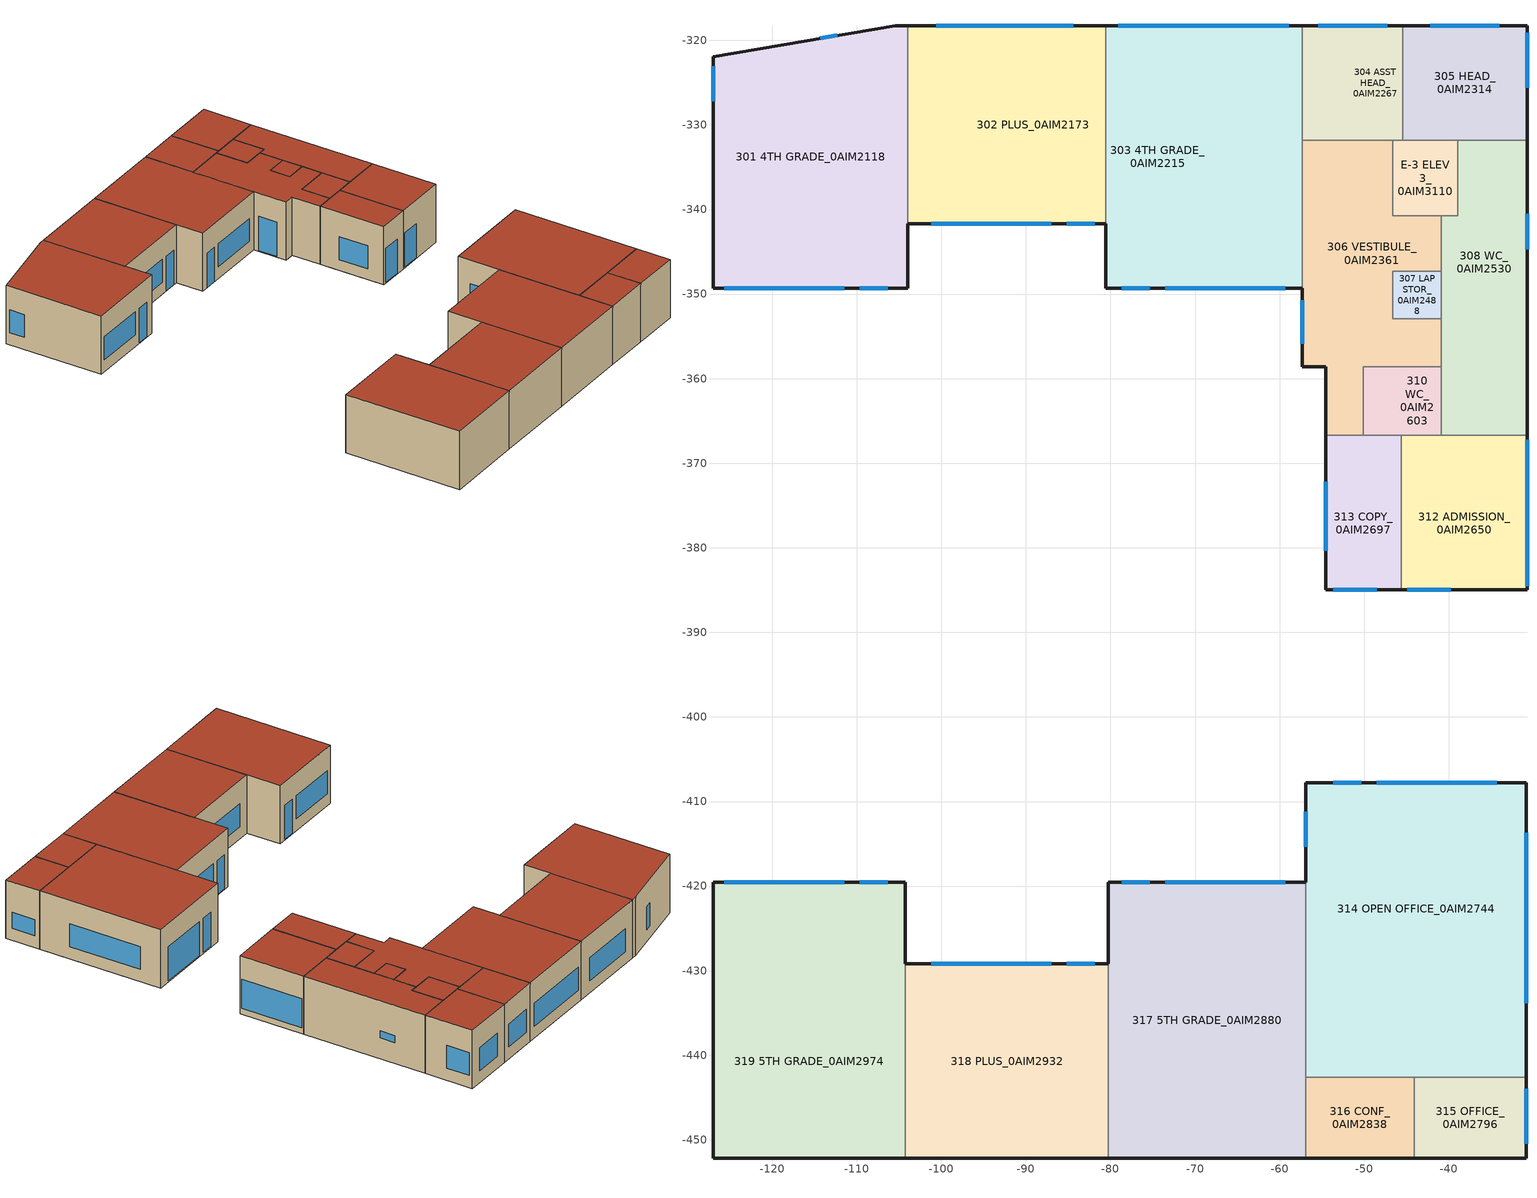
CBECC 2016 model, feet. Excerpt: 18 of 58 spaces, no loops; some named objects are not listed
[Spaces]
301 4TH GRADE_0AIM2118
 floor to 201 MAKER CLASSROOM_0AIM1268 (Title 24 Interior Floor): -104,-349.31 -127,-349.31 -127,-321.93 -105.48,-318.24 -104,-318.24 z28.5
 wall outside (MetalFrameWallU057): -104,-318.24 -105.48,-318.24 -127,-321.93 -127,-349.31 -104,-349.31 -104,-341.7 z28.5:45
 wall to 302 PLUS_0AIM2173 (2013 Internal Partition): -104,-341.7 -104,-341.45 -104,-318.24 z28.5:45
 window (SB70XL on Clear+Clear (U-0.28) [SHGC-0.27]): -127,-323.05 -127,-327.21 / -125.66,-349.31 -111.5,-349.31 / -112.33,-319.42 -114.3,-319.75 z31.92:38.42; -109.66,-349.31 -106.33,-349.31 z28.65:38.42
 roof outside (FlatNonresMetalBuildingRoofU028): -104,-318.24 -105.48,-318.24 -127,-321.93 -127,-349.31 -104,-349.31 z45
302 PLUS_0AIM2173
 floor to 201 MAKER CLASSROOM_0AIM1268 (Title 24 Interior Floor): -97.79,-341.7 -104,-341.7 -104,-318.24 -97.79,-318.24 z28.5
 floor to 202 ART CLASSROOM_0AIM1318 (Title 24 Interior Floor): -80.58,-341.7 -97.79,-341.7 -97.79,-318.24 -80.58,-318.24 z28.5
 wall outside (MetalFrameWallU057): -80.58,-318.24 -104,-318.24 / -104,-341.7 -80.58,-341.7 z28.5:45
 wall to 303 4TH GRADE_0AIM2215 (2013 Internal Partition): -80.58,-341.7 -80.58,-318.24 z28.5:45
 window (SB70XL on Clear+Clear (U-0.28) [SHGC-0.27]): -84.41,-318.24 -100.58,-318.24 / -101.17,-341.7 -87,-341.7 z31.92:38.42; -85.17,-341.7 -81.83,-341.7 z28.65:38.42
 roof outside (FlatNonresMetalBuildingRoofU028): -80.58,-318.24 -104,-318.24 -104,-341.7 -80.58,-341.7 z45
303 4TH GRADE_0AIM2215
 floor to 202 ART CLASSROOM_0AIM1318 (Title 24 Interior Floor): -68.25,-349.31 -80.58,-349.31 -80.58,-318.24 -68.25,-318.24 z28.5
 floor to 203 LEARNING_0AIM1365 (Title 24 Interior Floor): -57.3,-331.83 -68.25,-331.83 -68.25,-318.24 -57.3,-318.24 z28.5
 floor to 204 MANDARIN TUTOR_0AIM1412 (Title 24 Interior Floor): -57.3,-349.31 -68.25,-349.31 -68.25,-331.83 -57.3,-331.83 z28.5
 wall outside (MetalFrameWallU057): -57.3,-318.24 -80.58,-318.24 / -80.58,-341.7 -80.58,-349.31 -57.3,-349.31 z28.5:45
 wall to 304 ASST HEAD_0AIM2267 (2013 Internal Partition): -57.3,-331.83 -57.3,-318.24 z28.5:45
 wall to 306 VESTIBULE_0AIM2361 (2013 Internal Partition): -57.3,-349.31 -57.3,-331.83 z28.5:45
 window (SB70XL on Clear+Clear (U-0.28) [SHGC-0.27]): -58.91,-318.24 -79.08,-318.24 / -73.5,-349.31 -59.33,-349.31 z31.92:38.42; -78.66,-349.31 -75.33,-349.31 z28.65:38.42
 roof outside (FlatNonresMetalBuildingRoofU028): -57.3,-318.24 -80.58,-318.24 -80.58,-349.31 -57.3,-349.31 z45
304 ASST HEAD_0AIM2267
 floor to 203 LEARNING_0AIM1365 (Title 24 Interior Floor): -51.88,-331.83 -57.3,-331.83 -57.3,-318.24 -51.88,-318.24 z28.5
 floor to 206 WELLNESS_0AIM1454 (Title 24 Interior Floor): -45.45,-331.83 -51.88,-331.83 -51.88,-318.24 -45.45,-318.24 z28.5
 wall outside (MetalFrameWallU057): -45.45,-318.24 -57.3,-318.24 z28.5:45
 wall to 305 HEAD_0AIM2314 (2013 Internal Partition): -45.45,-331.83 -45.45,-318.24 z28.5:45
 wall to 306 VESTIBULE_0AIM2361 (2013 Internal Partition): -57.3,-331.83 -46.6,-331.83 z28.5:45
 wall to E-3 ELEV 3_0AIM3110 (2013 Internal Partition): -46.6,-331.83 -45.45,-331.83 z28.5:45
 window (SB70XL on Clear+Clear (U-0.28) [SHGC-0.27]): -47.27,-318.24 -55.43,-318.24 z31.92:38.42
 roof outside (FlatNonresMetalBuildingRoofU028): -45.45,-318.24 -57.3,-318.24 -57.3,-331.83 -45.45,-331.83 z45
306 VESTIBULE_0AIM2361
 floor to 207 VESTIBULE_0AIM1506 (Title 24 Interior Floor): -40.91,-358.58 -57.3,-358.58 -57.3,-331.83 -46.6,-331.83 -46.6,-340.75 -40.91,-340.75 -40.91,-347.29 -46.6,-347.29 -46.6,-352.93 -40.91,-352.93 z28.5
 floor to 212 WC_0AIM1799 (Title 24 Interior Floor): -50.11,-366.66 -54.56,-366.66 -54.56,-358.58 -50.11,-358.58 z28.5
 wall outside (MetalFrameWallU057): -57.3,-349.31 -57.3,-358.58 -54.56,-358.58 -54.56,-366.66 z28.5:45
 wall to 307 LAP STOR_0AIM2488 (2013 Internal Partition): -40.91,-352.93 -46.6,-352.93 -46.6,-347.29 -40.91,-347.29 z28.5:45
 wall to 308 WC_0AIM2530 (2013 Internal Partition): -40.91,-358.58 -40.91,-352.93 / -40.91,-347.29 -40.91,-340.75 z28.5:45
 wall to 310 WC_0AIM2603 (2013 Internal Partition): -50.11,-366.66 -50.11,-358.58 -40.91,-358.58 z28.5:45
 wall to 313 COPY_0AIM2697 (2013 Internal Partition): -54.56,-366.66 -50.11,-366.66 z28.5:45
 wall to E-3 ELEV 3_0AIM3110 (2013 Internal Partition): -40.91,-340.75 -46.6,-340.75 -46.6,-331.83 z28.5:45
 window (SB70XL on Clear+Clear (U-0.28) [SHGC-0.27]): -57.3,-350.7 -57.3,-355.87 z28.73:38.42
 roof outside (FlatNonresMetalBuildingRoofU028): -50.11,-358.58 -40.91,-358.58 -40.91,-352.93 -46.6,-352.93 -46.6,-347.29 -40.91,-347.29 -40.91,-340.75 -46.6,-340.75 -46.6,-331.83 -57.3,-331.83 -57.3,-358.58 -54.56,-358.58 -54.56,-366.66 -50.11,-366.66 z45
305 HEAD_0AIM2314
 floor to 206 WELLNESS_0AIM1454 (Title 24 Interior Floor): -30.75,-331.83 -45.45,-331.83 -45.45,-318.24 -30.75,-318.24 z28.5
 wall outside (MetalFrameWallU057): -30.75,-331.83 -30.75,-318.24 -45.45,-318.24 z28.5:45
 wall to 308 WC_0AIM2530 (2013 Internal Partition): -38.94,-331.83 -30.75,-331.83 z28.5:45
 wall to E-3 ELEV 3_0AIM3110 (2013 Internal Partition): -45.45,-331.83 -38.94,-331.83 z28.5:45
 window (SB70XL on Clear+Clear (U-0.28) [SHGC-0.27]): -34.02,-318.24 -42.19,-318.24 / -30.75,-325.6 -30.75,-319.1 z31.92:38.42
 roof outside (FlatNonresMetalBuildingRoofU028): -30.75,-318.24 -45.45,-318.24 -45.45,-331.83 -30.75,-331.83 z45
E-3 ELEV 3_0AIM3110
 floor to E-2 ELEV_0AIM3063 (Title 24 Interior Floor): -38.94,-340.75 -46.6,-340.75 -46.6,-331.83 -38.94,-331.83 z28.5
 wall to 308 WC_0AIM2530 (2013 Internal Partition): -40.91,-340.75 -38.94,-340.75 -38.94,-331.83 z28.5:45
 roof outside (FlatNonresMetalBuildingRoofU028): -38.94,-331.83 -46.6,-331.83 -46.6,-340.75 -38.94,-340.75 z45
308 WC_0AIM2530
 floor to 208 WC N_0AIM1616 (Title 24 Interior Floor): -30.75,-360.67 -40.91,-360.67 -40.91,-340.75 -38.94,-340.75 -38.94,-331.83 -30.75,-331.83 z28.5
 floor to 211 JAN/HW EQP_0AIM1736 (Title 24 Interior Floor): -30.75,-366.66 -40.91,-366.66 -40.91,-360.67 -30.75,-360.67 z28.5
 wall outside (MetalFrameWallU057): -30.75,-366.66 -30.75,-331.83 z28.5:45
 wall to 307 LAP STOR_0AIM2488 (2013 Internal Partition): -40.91,-347.29 -40.91,-352.93 z28.5:45
 wall to 310 WC_0AIM2603 (2013 Internal Partition): -40.91,-358.58 -40.91,-366.66 z28.5:45
 wall to 312 ADMISSION_0AIM2650 (2013 Internal Partition): -40.91,-366.66 -30.75,-366.66 z28.5:45
 window (SB70XL on Clear+Clear (U-0.28) [SHGC-0.27]): -30.75,-344.69 -30.75,-340.52 z34.42:36.42
 roof outside (FlatNonresMetalBuildingRoofU028): -30.75,-331.83 -38.94,-331.83 -38.94,-340.75 -40.91,-340.75 -40.91,-366.66 -30.75,-366.66 z45
307 LAP STOR_0AIM2488
 floor to 209 IDF_0AIM1694 (Title 24 Interior Floor): -40.91,-352.93 -46.6,-352.93 -46.6,-347.29 -40.91,-347.29 z28.5
 roof outside (FlatNonresMetalBuildingRoofU028): -40.91,-347.29 -46.6,-347.29 -46.6,-352.93 -40.91,-352.93 z45
310 WC_0AIM2603
 floor to 211 JAN/HW EQP_0AIM1736 (Title 24 Interior Floor): -40.91,-366.66 -46.51,-366.66 -46.51,-358.58 -40.91,-358.58 z28.5
 floor to 212 WC_0AIM1799 (Title 24 Interior Floor): -46.51,-366.66 -50.11,-366.66 -50.11,-358.58 -46.51,-358.58 z28.5
 wall to 312 ADMISSION_0AIM2650 (2013 Internal Partition): -45.62,-366.66 -40.91,-366.66 z28.5:45
 wall to 313 COPY_0AIM2697 (2013 Internal Partition): -50.11,-366.66 -45.62,-366.66 z28.5:45
 roof outside (FlatNonresMetalBuildingRoofU028): -40.91,-358.58 -50.11,-358.58 -50.11,-366.66 -40.91,-366.66 z45
313 COPY_0AIM2697
 floor to 212 WC_0AIM1799 (Title 24 Interior Floor): -46.51,-369.29 -54.56,-369.29 -54.56,-366.66 -46.51,-366.66 z28.5
 floor to 213 ELEM ASST HEAD_0AIM1841 (Title 24 Interior Floor): -45.62,-384.96 -54.56,-384.96 -54.56,-369.29 -45.62,-369.29 z28.5
 floor to 211 JAN/HW EQP_0AIM1736 (Title 24 Interior Floor): -45.62,-369.29 -46.51,-369.29 -46.51,-366.66 -45.62,-366.66 z28.5
 wall outside (MetalFrameWallU057): -54.56,-366.66 -54.56,-384.96 -45.62,-384.96 z28.5:45
 wall to 312 ADMISSION_0AIM2650 (2013 Internal Partition): -45.62,-384.96 -45.62,-366.66 z28.5:45
 window (SB70XL on Clear+Clear (U-0.28) [SHGC-0.27]): -54.56,-372.17 -54.56,-380.34 z31.57:38.07; -53.67,-384.96 -48.5,-384.96 z28.75:38.42
 roof outside (FlatNonresMetalBuildingRoofU028): -45.62,-366.66 -54.56,-366.66 -54.56,-384.96 -45.62,-384.96 z45
312 ADMISSION_0AIM2650
 floor to 211 JAN/HW EQP_0AIM1736 (Title 24 Interior Floor): -30.75,-369.29 -45.62,-369.29 -45.62,-366.66 -30.75,-366.66 z28.5
 floor to 213 ELEM ASST HEAD_0AIM1841 (Title 24 Interior Floor): -30.75,-384.96 -45.62,-384.96 -45.62,-369.29 -30.75,-369.29 z28.5
 wall outside (MetalFrameWallU057): -45.62,-384.96 -30.75,-384.96 -30.75,-366.66 z28.5:45
 window (SB70XL on Clear+Clear (U-0.28) [SHGC-0.27]): -44.94,-384.96 -39.77,-384.96 z28.75:38.42; -30.75,-384.54 -30.75,-367.22 z30.23:38.42
 roof outside (FlatNonresMetalBuildingRoofU028): -30.75,-366.66 -45.62,-366.66 -45.62,-384.96 -30.75,-384.96 z45
314 OPEN OFFICE_0AIM2744
 floor to 217 WORK LOUNGE_0AIM1888 (Title 24 Interior Floor): -30.81,-437.57 -56.92,-437.57 -56.92,-407.79 -30.81,-407.79 z28.5
 floor to 220 STAFF WC_0AIM1935 (Title 24 Interior Floor): -30.81,-442.59 -56.92,-442.59 -56.92,-437.57 -30.81,-437.57 z28.5
 wall outside (MetalFrameWallU057): -30.81,-442.59 -30.81,-407.79 -56.92,-407.79 -56.92,-419.54 z28.5:45
 wall to 315 OFFICE_0AIM2796 (2013 Internal Partition): -44.08,-442.59 -30.81,-442.59 z28.5:45
 wall to 316 CONF_0AIM2838 (2013 Internal Partition): -56.92,-442.59 -44.08,-442.59 z28.5:45
 wall to 317 5TH GRADE_0AIM2880 (2013 Internal Partition): -56.92,-419.54 -56.92,-442.59 z28.5:45
 window (SB70XL on Clear+Clear (U-0.28) [SHGC-0.27]): -34.33,-407.79 -48.5,-407.79 / -50.33,-407.79 -53.67,-407.79 z28.75:38.42; -30.81,-433.84 -30.81,-413.67 / -56.92,-411.19 -56.92,-415.36 z31.92:38.42
 roof outside (FlatNonresMetalBuildingRoofU028): -30.81,-407.79 -56.92,-407.79 -56.92,-442.59 -30.81,-442.59 z45
315 OFFICE_0AIM2796
 floor to 220 STAFF WC_0AIM1935 (Title 24 Interior Floor): -30.81,-452.21 -44.08,-452.21 -44.08,-442.59 -30.81,-442.59 z28.5
 wall outside (MetalFrameWallU057): -44.08,-452.21 -30.81,-452.21 -30.81,-442.59 z28.5:45
 wall to 316 CONF_0AIM2838 (2013 Internal Partition): -44.08,-442.59 -44.08,-452.21 z28.5:45
 window (SB70XL on Clear+Clear (U-0.28) [SHGC-0.27]): -30.81,-450.45 -30.81,-443.95 z31.92:36.42
 roof outside (FlatNonresMetalBuildingRoofU028): -30.81,-442.59 -44.08,-442.59 -44.08,-452.21 -30.81,-452.21 z45
316 CONF_0AIM2838
 floor to 220 STAFF WC_0AIM1935 (Title 24 Interior Floor): -44.08,-452.21 -56.92,-452.21 -56.92,-442.59 -44.08,-442.59 z28.5
 wall outside (MetalFrameWallU057): -56.92,-452.21 -44.08,-452.21 z28.5:45
 wall to 317 5TH GRADE_0AIM2880 (2013 Internal Partition): -56.92,-442.59 -56.92,-452.21 z28.5:45
 roof outside (FlatNonresMetalBuildingRoofU028): -44.08,-442.59 -56.92,-442.59 -56.92,-452.21 -44.08,-452.21 z45
317 5TH GRADE_0AIM2880
 floor to 223 3RD GRADE_0AIM1977 (Title 24 Interior Floor): -56.92,-452.21 -80.25,-452.21 -80.25,-419.54 -56.92,-419.54 z28.5
 wall outside (MetalFrameWallU057): -80.25,-452.21 -56.92,-452.21 / -56.92,-419.54 -80.25,-419.54 -80.25,-429.21 z28.5:45
 wall to 318 PLUS_0AIM2932 (2013 Internal Partition): -80.25,-429.21 -80.25,-452.21 z28.5:45
 window (SB70XL on Clear+Clear (U-0.28) [SHGC-0.27]): -59.33,-419.54 -73.5,-419.54 z31.92:38.42; -75.33,-419.54 -78.66,-419.54 z28.73:38.42
 roof outside (FlatNonresMetalBuildingRoofU028): -56.92,-419.54 -80.25,-419.54 -80.25,-452.21 -56.92,-452.21 z45
318 PLUS_0AIM2932
 floor to 224 3RD GRADE_0AIM2024 (Title 24 Interior Floor): -80.25,-452.21 -104.25,-452.21 -104.25,-429.21 -80.25,-429.21 z28.5
 wall outside (MetalFrameWallU057): -104.25,-452.21 -80.25,-452.21 / -80.25,-429.21 -104.25,-429.21 z28.5:45
 wall to 319 5TH GRADE_0AIM2974 (2013 Internal Partition): -104.25,-429.21 -104.25,-452.21 z28.5:45
 window (SB70XL on Clear+Clear (U-0.28) [SHGC-0.27]): -87,-429.21 -101.17,-429.21 z31.92:38.42; -81.83,-429.21 -85.17,-429.21 z28.83:38.42
 roof outside (FlatNonresMetalBuildingRoofU028): -80.25,-429.21 -104.25,-429.21 -104.25,-452.21 -80.25,-452.21 z45
319 5TH GRADE_0AIM2974
 floor outside (MassFloorU269): -104.25,-429.21 -127,-429.21 -127,-419.54 -104.25,-419.54 z28.5
 floor to 225 PLUS_0AIM2071 (Title 24 Interior Floor): -104.25,-452.21 -127,-452.21 -127,-429.21 -104.25,-429.21 z28.5
 wall outside (MetalFrameWallU057): -104.25,-429.21 -104.25,-419.54 -127,-419.54 -127,-452.21 -104.25,-452.21 z28.5:45
 window (SB70XL on Clear+Clear (U-0.28) [SHGC-0.27]): -106.33,-419.54 -109.66,-419.54 z28.75:38.42; -111.5,-419.54 -125.66,-419.54 z31.92:38.42
 roof outside (FlatNonresMetalBuildingRoofU028): -104.25,-419.54 -127,-419.54 -127,-452.21 -104.25,-452.21 z45
[Proj]
Presidio Knolls 100CD: GasType=NaturalGas; NatGasAvail=0; CliZn=ClimateZone3; StAddress=250 10th Street; City=San Francisco; State=CA; ZipCode=94103; CalculateEnergyCosts=0; AvgElecCost=13.41; AvgOtherFuelCost=0; DocAuthName=Ken Takahashi; DocAuthCEAIdent=N/A; DocAuthCompany=Integral Group; DocAuthAddress=427 13th Street; DocAuthCity=Oakland; DocAuthState=CA; DocAuthZipCode=94612; DocAuthPhone=5106632070; LtgDsgnrCompany=Integral Group; LtgDsgnrAddress=427 13th Street; LtgDsgnrCity=Oakland; LtgDsgnrState=CA; LtgDsgnrZipCode=94612; LtgDsgnrPhone=5106632070; LtgDsgnrType=Builder/Owner; MechDsgnrCompany=Integral Group; MechDsgnrAddress=427 13th Street; MechDsgnrCity=Oakland; MechDsgnrState=CA; MechDsgnrZipCode=94612; MechDsgnrPhone=5106632070; WeatherStation=SAN-FRANCISCO-INTL_724940; QuickAnalysis=1; UseExcptDsgnModel=0; CompPathEnv=Performance; CompPathMech=Performance; CompPathDHW=Performance; CompPathLtg=Performance; CompPathKit=NA; CompPathComputerRm=NA; CompPathLab=NA; LtgOutdrComp=Yes; ElecMandComp=Yes; SolReadyMandComp=Yes
[Bldg]
Building: RelocPubSchoolBldg=0; BldgAz=316.31; TotStoryCnt=3; AboveGrdStoryCnt=3; HighRiseResLivingUnitCnt=0; HotelMotelGuestRmCnt=0
[Mat]
Name | CodeCat | CodeItem
Air - Wall 18 | Air | Air - Wall - 3/4 in.
Cellular polyisocyanurate (unfaced) - 6 in. R35 | Insulation Board | Cellular polyisocyanurate (unfaced) - 6 in. R35
Compliance Insulation R1.54 | Insulation Board | Compliance Insulation R1.54
Concrete - 140 lb/ft3 - 4 in. | Concrete | Concrete - 140 lb/ft3 - 4 in.
Gypsum Board - 1/2 in. | Bldg Board and Siding | Gypsum Board - 1/2 in.
Metal Standing Seam - 1/16 in. | Roofing | Metal Standing Seam - 1/16 in.
Plywood - 3/4 in. | Bldg Board and Siding | Plywood - 3/4 in.
Stucco - 7/8 in. | Plastering Materials | Stucco - 7/8 in.
Compliance Insulation R16.00 | Insulation Board | Compliance Insulation R16.00
Gypsum Board - 5/8 in. | Bldg Board and Siding | Gypsum Board - 5/8 in.
[FenCons]
SB70XL on Clear+Clear (U-0.28) [SHGC-0.27]: FenType=VerticalFenestration; FenProdType=FixedWindow; AssmContext=Manufactured; CertificationMthd=NFRCRated; GreenhouseGardenWin=0; WinDivider=TrueDividedLite; SHGC=0.27814; UFactor=0.442874; VT=0.64; ShdgCred=0; DynamicGlz=0
[ConsAssm]
MetalFrameWallU057: SpecMthd=Layers; MatRef=( Stucco - 7/8 in., Compliance Insulation R16.00, Gypsum Board - 5/8 in., - none -, - none - ); ConsAssmNotes=JA4 Table 4.3.3 - 6I: 2x6 metal frame with batt + 2 polyiso on EIFS
2013 Internal Partition: SpecMthd=Layers; MatRef=( Gypsum Board - 1/2 in., Air - Wall 18, Gypsum Board - 1/2 in. ); CompatibleSurfType=InteriorWall
Title 24 Interior Floor: SpecMthd=Layers; MatRef=( Plywood - 3/4 in., Concrete - 140 lb/ft3 - 4 in., Gypsum Board - 1/2 in., - none -, - none - ); CompatibleSurfType=InteriorFloor
FlatNonresMetalBuildingRoofU028: SpecMthd=Layers; MatRef=( Metal Standing Seam - 1/16 in., Cellular polyisocyanurate (unfaced) - 6 in. R35 ); ConsAssmNotes=JA4 Table 4.2.6 - 1J: 6 in. polyiso over metal deck no conc.; CompatibleSurfType=Roof; FieldAppliedCoating=0; CRRCInitialRefl=0.9; CRRCAgedRefl=0.85; CRRCInitialEmit=0.85; CRRCAgedEmit=0.85; RoofDens=0; BuiltUpRoof=0; BallastedRoof=0
MassFloorU269: MatRef=( Concrete - 140 lb/ft3 - 4 in., Compliance Insulation R1.54, Plywood - 3/4 in. ); CompatibleSurfType=ExteriorFloor
[Story]
Level 03
[Spc] Story=Level 03; FlrToCeilingHgt=16.5; FxdSeat=0; EnvStatus=New; LtgStatus=New; IntLtgSpecMthd=AreaCategoryMethod; SkyltReqExcptFrac=0; ElevCnt=0; ElevLostFrac=0; EscalCnt=0; EscalLostFrac=0; SHWFluidSegRef=DHW SUPPLY SEGMENT; VentACH=0; ExhPerArea=0; ExhACH=0; ExhPerSpc=0; DwellingUnitTypeCnt=( 0, 0, 0, 0, 0, 0 ); DwellingUnitTypeArea=( 0, 0, 0, 0, 0, 0 )
Name | CondgType | ThrmlZnRef | Vol | SpcFunc | PriSide100PctControlled | SecSide100PctControlled | MinDimLtgFrac | MinDimPwrFrac | VentPerPerson | VentPerArea | VentPerSpc
301 4TH GRADE_0AIM2118 | DirectlyConditioned | 301 4TH GRADE | 11137.2 | Classrooms, Lecture, Training, Vocational Areas | 1 | 0 | 0 | 0 | 15 | 0.15 | 600
302 PLUS_0AIM2173 | DirectlyConditioned | 302 PLUS | 9065.7 | Classrooms, Lecture, Training, Vocational Areas | 1 | 0 | 0 | 0 | 15 | 0.15 | 400
303 4TH GRADE_0AIM2215 | DirectlyConditioned | 303 4TH GRADE | 11939 | Classrooms, Lecture, Training, Vocational Areas | 1 | 0 | 0 | 0 | 15 | 0.15 | 600
304 ASST HEAD_0AIM2267 | DirectlyConditioned | 312 ADMISSION | 2655.49 | Office (250 square feet in floor area or less) | 1 | 0 |  |  | 15 | 0.15 | 99
305 HEAD_0AIM2314 | DirectlyConditioned | 312 ADMISSION | 3296.59 | Office (250 square feet in floor area or less) | 1 | 0 | 0 | 0 | 15 | 0.15 | 104
306 VESTIBULE_0AIM2361 | DirectlyConditioned | 312 ADMISSION | 6460.31 | Corridors, Restrooms, Stairs, and Support Areas | 1 | 0 |  |  | 15 | 0.15 | 133
307 LAP STOR_0AIM2488 | IndirectlyConditioned | 308 WC | 529.963 | Corridors, Restrooms, Stairs, and Support Areas | 0 |  |  |  | 0 | 0 | 0
308 WC_0AIM2530 | IndirectlyConditioned | 308 WC | 5547.1 | Corridors, Restrooms, Stairs, and Support Areas | 1 | 0 |  |  | 0 | 0 | 0
310 WC_0AIM2603 | IndirectlyConditioned | 308 WC | 1227.46 | Corridors, Restrooms, Stairs, and Support Areas |  |  |  |  | 0 | 0 | 0
312 ADMISSION_0AIM2650 | DirectlyConditioned | 312 ADMISSION | 4489.81 | Office (250 square feet in floor area or less) | 1 | 0 | 0 | 0 | 15 | 0.15 | 115
313 COPY_0AIM2697 | DirectlyConditioned | 312 ADMISSION | 2700.18 | Office (250 square feet in floor area or less) | 1 | 0 | 0 | 0 | 15 | 0.15 | 99
314 OPEN OFFICE_0AIM2744 | DirectlyConditioned | 314 OPEN OFFICE | 14986.6 | Office (250 square feet in floor area or less) | 1 | 0 | 0 | 0 | 15 | 0.15 | 244
315 OFFICE_0AIM2796 | DirectlyConditioned | 314 OPEN OFFICE | 2107.01 | Office (250 square feet in floor area or less) | 1 | 0 |  |  | 15 | 0.15 | 128
316 CONF_0AIM2838 | DirectlyConditioned | 314 OPEN OFFICE | 2037.54 | Office (250 square feet in floor area or less) |  |  |  |  | 15 | 0.15 | 128
317 5TH GRADE_0AIM2880 | DirectlyConditioned | 317 5TH GRADE | 12573.9 | Classrooms, Lecture, Training, Vocational Areas | 1 | 0 | 0 | 0 | 15 | 0.15 | 575
318 PLUS_0AIM2932 | DirectlyConditioned | 318 PLUS | 9107.99 | Classrooms, Lecture, Training, Vocational Areas | 1 | 0 | 0 | 0 | 15 | 0.15 | 400
319 5TH GRADE_0AIM2974 | DirectlyConditioned | 319 5TH GRADE | 12265.1 | Classrooms, Lecture, Training, Vocational Areas | 1 | 0 | 0 | 0 | 15 | 0.15 | 525
E-3 ELEV 3_0AIM3110 | IndirectlyConditioned | Zn E-3 ELEV 3 | 1127.13 | Unoccupied-Exclude from Gross Floor Area |  |  |  |  | 0 | 0 | 0
[IntLtgSys]
Name | Spc | LumRef | LumCnt | DaylitAreaType
301 Lighting | 301 4TH GRADE_0AIM2118 | P1 | 32 | PrimarySidelit
302 Lighting | 302 PLUS_0AIM2173 | P1 | 24 | PrimarySidelit
303 Lighting | 303 4TH GRADE_0AIM2215 | P1 | 32 | PrimarySidelit
304 Lighting | 304 ASST HEAD_0AIM2267 | P1 | 24 | PrimarySidelit
305 Lighting | 305 HEAD_0AIM2314 | P1 | 12 | PrimarySidelit
306 Lighting | 306 VESTIBULE_0AIM2361 | ( P2, R1, S1 ) | ( 2, 3, 1 ) | PrimarySidelit
307 Lighting | 307 LAP STOR_0AIM2488 | W1-2 | 1
308 Lighting | 308 WC_0AIM2530 | ( R1, W3 ) | ( 2, 24 ) | PrimarySidelit
310 Lighting | 310 WC_0AIM2603 | W3 | 4
312 Lighting | 312 ADMISSION_0AIM2650 | P1 | 16 | PrimarySidelit
313 Lighting | 313 COPY_0AIM2697 | P1 | 12 | PrimarySidelit
314 Lighting | 314 OPEN OFFICE_0AIM2744 | P1 | 32 | PrimarySidelit
315 Lighting | 315 OFFICE_0AIM2796 | P1 | 8 | PrimarySidelit
316 Lighting | 316 CONF_0AIM2838 | P1 | 8
317 Lighting | 317 5TH GRADE_0AIM2880 | P1 | 32 | PrimarySidelit
318 Lighting | 318 PLUS_0AIM2932 | P1 | 24 | PrimarySidelit
319 Lighting | 319 5TH GRADE_0AIM2974 | P1 | 32 | PrimarySidelit
[ThrmlZn]
Name | Type | VentSrc | PriAirCondgSysRef | VentSysRef | ClgTstatSchRef | HtgTstatSchRef | VentCtrlMthd | VentSpecMthd
Zn E-3 ELEV 3; 308 WC | Unconditioned | None
301 4TH GRADE | Conditioned | Forced | ERV 3-1 SYSTEM | ERV 3-1 SYSTEM | SchoolClgSetpt | SchoolHtgSetpt | Fixed | Maximum
302 PLUS | Conditioned | Forced | ERV 3-2 SYSTEM | ERV 3-2 SYSTEM | SchoolClgSetpt | SchoolHtgSetpt | Fixed | Maximum
303 4TH GRADE | Conditioned | Forced | ERV 3-3 SYSTEM | ERV 3-3 SYSTEM | SchoolClgSetpt | SchoolHtgSetpt | Fixed | Maximum
312 ADMISSION | Conditioned | Forced | ERV 3-4 SYSTEM | ERV 3-4 SYSTEM | SchoolClgSetpt | SchoolHtgSetpt | Fixed | Maximum
314 OPEN OFFICE | Conditioned | Forced | ERV 3-5 SYSTEM | ERV 3-5 SYSTEM | SchoolClgSetpt | SchoolHtgSetpt | Fixed | Maximum
317 5TH GRADE | Conditioned | Forced | ERV 3-6 SYSTEM | ERV 3-6 SYSTEM | SchoolClgSetpt | SchoolHtgSetpt | Fixed | Maximum
319 5TH GRADE | Conditioned | Forced | ERV 3-8 SYSTEM | ERV 3-8 SYSTEM | SchoolClgSetpt | SchoolHtgSetpt | Fixed | Maximum
318 PLUS | Conditioned | Forced | ERV 3-7 SYSTEM | ERV 3-7 SYSTEM | SchoolClgSetpt | SchoolHtgSetpt | Fixed | Maximum
[Lum] LampType=LED
Name | FxtrType | Pwr | PwrNA8Default
P1 | NotInCeiling | 9 | 0
P2 | NotInCeiling | 11
R1 |  | 11
S1 | NotInCeiling | 41
W1-2 | NotInCeiling | 22
W3 | NotInCeiling | 5.5
[Sch] Type=Temperature
Name | SchWeekRef
SchoolClgSetpt | ScheduleWeek_SchoolClgSetptWk
SchoolHtgSetpt | ScheduleWeek_SchoolHtgSetptWk
[SchWeek] Type=Temperature
Name | SchDaySunRef | SchDayMonRef | SchDayTueRef | SchDayWedRef | SchDayThuRef | SchDayFriRef | SchDaySatRef
ScheduleWeek_SchoolClgSetptWk | ScheduleDay_Sunday_SchoolClgSetptWk | ScheduleDay_Monday_SchoolClgSetptWk | ScheduleDay_Tuesday_SchoolClgSetptWk | ScheduleDay_Wednesday_SchoolClgSetptWk | ScheduleDay_Thursday_SchoolClgSetptWk | ScheduleDay_Friday_SchoolClgSetptWk | ScheduleDay_Saturday_SchoolClgSetptWk
ScheduleWeek_SchoolHtgSetptWk | ScheduleDay_Sunday_SchoolHtgSetptWk | ScheduleDay_Monday_SchoolHtgSetptWk | ScheduleDay_Tuesday_SchoolHtgSetptWk | ScheduleDay_Wednesday_SchoolHtgSetptWk | ScheduleDay_Thursday_SchoolHtgSetptWk | ScheduleDay_Friday_SchoolHtgSetptWk | ScheduleDay_Saturday_SchoolHtgSetptWk
[SchDay] Type=Temperature
Name | Hr
ScheduleDay_Monday_SchoolClgSetptWk; ScheduleDay_Tuesday_SchoolClgSetptWk; ScheduleDay_Wednesday_SchoolClgSetptWk; ScheduleDay_Thursday_SchoolClgSetptWk; ScheduleDay_Friday_SchoolClgSetptWk | ( 85, 85, 85, 85, 85, 85, 75, 75, 75, 75, 75, 75, 75, 75, 75, 75, 75, 75, 75, 75, 75, 75, 85, 85 )
ScheduleDay_Saturday_SchoolClgSetptWk | ( 85, 85, 85, 85, 85, 85, 85, 75, 75, 75, 75, 75, 75, 85, 85, 85, 85, 85, 85, 85, 85, 85, 85, 85 )
ScheduleDay_Sunday_SchoolClgSetptWk | ( 85, 85, 85, 85, 85, 85, 85, 85, 85, 85, 85, 85, 85, 85, 85, 85, 85, 85, 85, 85, 85, 85, 85, 85 )
ScheduleDay_Monday_SchoolHtgSetptWk; ScheduleDay_Tuesday_SchoolHtgSetptWk; ScheduleDay_Wednesday_SchoolHtgSetptWk; ScheduleDay_Thursday_SchoolHtgSetptWk; ScheduleDay_Friday_SchoolHtgSetptWk | ( 60, 60, 60, 60, 60, 60, 70, 70, 70, 70, 70, 70, 70, 70, 70, 70, 70, 70, 70, 70, 70, 70, 60, 60 )
ScheduleDay_Saturday_SchoolHtgSetptWk | ( 60, 60, 60, 60, 60, 60, 60, 70, 70, 70, 70, 70, 70, 60, 60, 60, 60, 60, 60, 60, 60, 60, 60, 60 )
ScheduleDay_Sunday_SchoolHtgSetptWk | ( 60, 60, 60, 60, 60, 60, 60, 60, 60, 60, 60, 60, 60, 60, 60, 60, 60, 60, 60, 60, 60, 60, 60, 60 )
